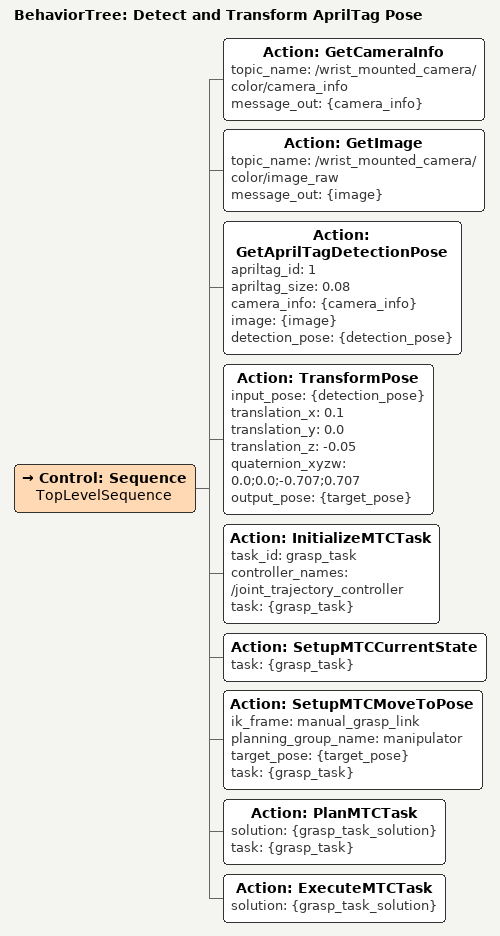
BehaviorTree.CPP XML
<?xml version="1.0"?>
  <root BTCPP_format="4" main_tree_to_execute="Detect and Transform AprilTag Pose">
    <BehaviorTree ID="Detect and Transform AprilTag Pose" _description="Detects the pose of an AprilTag given a target ID and size, and then transforms it to a grasp target pose.">
        <Control ID="Sequence" name="TopLevelSequence">
            <Action ID="GetCameraInfo" topic_name="/wrist_mounted_camera/color/camera_info" message_out="{camera_info}"/>
            <Action ID="GetImage" topic_name="/wrist_mounted_camera/color/image_raw" message_out="{image}"/>
            <Action ID="GetAprilTagDetectionPose" apriltag_id="1" apriltag_size="0.08" camera_info="{camera_info}" image="{image}" detection_pose="{detection_pose}"/>
            <Action ID="TransformPose" input_pose="{detection_pose}" translation_x="0.1" translation_y="0.0" translation_z="-0.05" quaternion_xyzw="0.0;0.0;-0.707;0.707" output_pose="{target_pose}"/>
            <!-- NOTE: The following Behaviors will be removed once we have a full MTC solution -->
            <Action ID="InitializeMTCTask" task_id="grasp_task" controller_names="/joint_trajectory_controller" task="{grasp_task}"/>
            <Action ID="SetupMTCCurrentState" task="{grasp_task}"/>
            <Action ID="SetupMTCMoveToPose" ik_frame="manual_grasp_link" planning_group_name="manipulator" target_pose="{target_pose}" task="{grasp_task}"/>
            <Action ID="PlanMTCTask" solution="{grasp_task_solution}" task="{grasp_task}"/>
            <Action ID="ExecuteMTCTask" solution="{grasp_task_solution}"/>
        </Control>
    </BehaviorTree>
</root>
